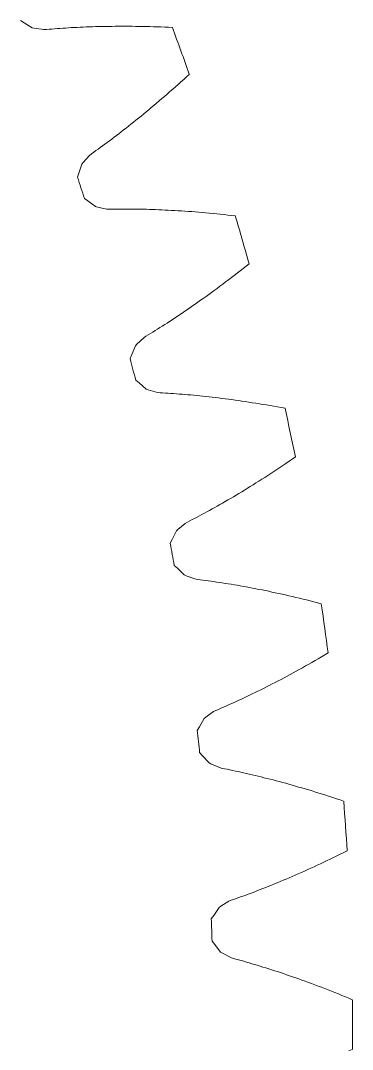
# Model space of a CAD drawing. Header units: millimetres. Extents: x 278858 to 279223, y 218711 to 219074.
# Drawn here: x 279041.9 to 279047.27, y 218815.43 to 218832.05 of the extents above; entities that cross this region are included whole.
import ezdxf

# ---------------------------------------------------------------- set-up
doc = ezdxf.new("R2010")
doc.units = ezdxf.units.MM
doc.header["$LTSCALE"] = 2
doc.layers.add('AM_9', color=251, linetype='Continuous', lineweight=15)

msp = doc.modelspace()

# ---------------------------------------------------------------- linework, layer by layer
at = {"layer": 'AM_9'}
for p, q in [((279041.963, 218832.014), (279041.903, 218832.049)), ((279042.093, 218831.933), (279041.963, 218832.014)), ((279042.125, 218831.925), (279042.093, 218831.933)), ((279042.277, 218831.905), (279042.125, 218831.925)), ((279042.321, 218831.906), (279042.277, 218831.905)), ((279042.363, 218831.91), (279042.321, 218831.906)), ((279042.407, 218831.913), (279042.363, 218831.91)), ((279042.45, 218831.917), (279042.407, 218831.913)), ((279042.494, 218831.92), (279042.45, 218831.917)), ((279042.539, 218831.923), (279042.494, 218831.92)), ((279042.585, 218831.926), (279042.539, 218831.923)), ((279042.63, 218831.929), (279042.585, 218831.926)), ((279042.677, 218831.932), (279042.63, 218831.929)), ((279042.723, 218831.935), (279042.677, 218831.932)), ((279042.771, 218831.937), (279042.723, 218831.935)), ((279042.818, 218831.94), (279042.771, 218831.937)), ((279042.867, 218831.942), (279042.818, 218831.94)), ((279042.915, 218831.944), (279042.867, 218831.942)), ((279042.965, 218831.946), (279042.915, 218831.944)), ((279043.014, 218831.948), (279042.965, 218831.946)), ((279043.065, 218831.95), (279043.014, 218831.948)), ((279043.115, 218831.951), (279043.065, 218831.95)), ((279043.167, 218831.953), (279043.115, 218831.951)), ((279043.219, 218831.954), (279043.167, 218831.953)), ((279043.271, 218831.955), (279043.219, 218831.954)), ((279043.324, 218831.956), (279043.271, 218831.955)), ((279043.377, 218831.956), (279043.324, 218831.956)), ((279043.431, 218831.957), (279043.377, 218831.956)), ((279043.485, 218831.957), (279043.431, 218831.957)), ((279043.54, 218831.957), (279043.485, 218831.957)), ((279043.595, 218831.957), (279043.54, 218831.957)), ((279043.651, 218831.957), (279043.595, 218831.957)), ((279043.707, 218831.957), (279043.651, 218831.957)), ((279043.764, 218831.956), (279043.707, 218831.957)), ((279043.821, 218831.955), (279043.764, 218831.956)), ((279043.879, 218831.954), (279043.821, 218831.955)), ((279043.937, 218831.953), (279043.879, 218831.954)), ((279043.995, 218831.952), (279043.937, 218831.953)), ((279044.055, 218831.95), (279043.995, 218831.952)), ((279044.114, 218831.948), (279044.055, 218831.95)), ((279044.174, 218831.946), (279044.114, 218831.948)), ((279044.235, 218831.944), (279044.174, 218831.946)), ((279044.296, 218831.941), (279044.235, 218831.944)), ((279044.358, 218831.938), (279044.296, 218831.941)), ((279044.587, 218831.141), (279044.633, 218831.183)), ((279044.408, 218830.979), (279044.452, 218831.019)), ((279044.452, 218831.019), (279044.497, 218831.059)), ((279044.497, 218831.059), (279044.542, 218831.1)), ((279044.542, 218831.1), (279044.587, 218831.141)), ((279044.232, 218830.825), (279044.276, 218830.863)), ((279044.276, 218830.863), (279044.32, 218830.901)), ((279044.32, 218830.901), (279044.364, 218830.94)), ((279044.364, 218830.94), (279044.408, 218830.979)), ((279044.018, 218830.643), (279044.06, 218830.678)), ((279044.06, 218830.678), (279044.103, 218830.714)), ((279044.103, 218830.714), (279044.146, 218830.751)), ((279044.146, 218830.751), (279044.189, 218830.788)), ((279044.189, 218830.788), (279044.232, 218830.825)), ((279043.811, 218830.472), (279043.852, 218830.505)), ((279043.852, 218830.505), (279043.893, 218830.539)), ((279043.893, 218830.539), (279043.934, 218830.573)), ((279043.934, 218830.573), (279043.976, 218830.608)), ((279043.976, 218830.608), (279044.018, 218830.643)), ((279043.61, 218830.312), (279043.649, 218830.343)), ((279043.649, 218830.343), (279043.689, 218830.375)), ((279043.689, 218830.375), (279043.729, 218830.407)), ((279043.729, 218830.407), (279043.77, 218830.439)), ((279043.77, 218830.439), (279043.811, 218830.472)), ((279043.378, 218830.135), (279043.416, 218830.164)), ((279043.416, 218830.164), (279043.454, 218830.193)), ((279043.454, 218830.193), (279043.493, 218830.222)), ((279043.493, 218830.222), (279043.531, 218830.252)), ((279043.531, 218830.252), (279043.57, 218830.282)), ((279043.57, 218830.282), (279043.61, 218830.312)), ((279043.157, 218829.974), (279043.193, 218829.999)), ((279043.193, 218829.999), (279043.23, 218830.026)), ((279043.23, 218830.026), (279043.266, 218830.053)), ((279043.266, 218830.053), (279043.303, 218830.08)), ((279043.303, 218830.08), (279043.341, 218830.107)), ((279043.341, 218830.107), (279043.378, 218830.135)), ((279042.914, 218829.758), (279043.017, 218829.872)), ((279043.017, 218829.872), (279043.051, 218829.898)), ((279043.051, 218829.898), (279043.086, 218829.923)), ((279043.086, 218829.923), (279043.122, 218829.948)), ((279043.122, 218829.948), (279043.157, 218829.974)), ((279042.847, 218829.585), (279042.894, 218829.731)), ((279042.894, 218829.731), (279042.914, 218829.758)), ((279042.823, 218829.52), (279042.847, 218829.585)), ((279042.993, 218829.136), (279042.935, 218829.176)), ((279043.117, 218829.046), (279042.993, 218829.136)), ((279043.148, 218829.036), (279043.117, 218829.046)), ((279043.299, 218829.005), (279043.148, 218829.036)), ((279043.342, 218829.003), (279043.299, 218829.005)), ((279043.385, 218829.004), (279043.342, 218829.003)), ((279043.428, 218829.005), (279043.385, 218829.004)), ((279043.472, 218829.005), (279043.428, 218829.005)), ((279043.517, 218829.005), (279043.472, 218829.005)), ((279043.561, 218829.005), (279043.517, 218829.005)), ((279043.607, 218829.005), (279043.561, 218829.005)), ((279043.653, 218829.005), (279043.607, 218829.005)), ((279043.699, 218829.004), (279043.653, 218829.005)), ((279043.746, 218829.004), (279043.699, 218829.004)), ((279043.793, 218829.003), (279043.746, 218829.004)), ((279043.841, 218829.002), (279043.793, 218829.003)), ((279043.889, 218829.001), (279043.841, 218829.002)), ((279043.938, 218829), (279043.889, 218829.001)), ((279043.987, 218828.998), (279043.938, 218829)), ((279044.037, 218828.997), (279043.987, 218828.998)), ((279044.087, 218828.995), (279044.037, 218828.997)), ((279044.138, 218828.993), (279044.087, 218828.995)), ((279044.189, 218828.991), (279044.138, 218828.993)), ((279044.241, 218828.988), (279044.189, 218828.991)), ((279044.293, 218828.986), (279044.241, 218828.988)), ((279044.346, 218828.983), (279044.293, 218828.986)), ((279044.399, 218828.98), (279044.346, 218828.983)), ((279044.453, 218828.977), (279044.399, 218828.98)), ((279044.507, 218828.973), (279044.453, 218828.977)), ((279044.562, 218828.97), (279044.507, 218828.973)), ((279044.617, 218828.966), (279044.562, 218828.97)), ((279044.672, 218828.962), (279044.617, 218828.966)), ((279044.729, 218828.957), (279044.672, 218828.962)), ((279044.785, 218828.953), (279044.729, 218828.957)), ((279044.842, 218828.948), (279044.785, 218828.953)), ((279044.9, 218828.943), (279044.842, 218828.948)), ((279044.958, 218828.937), (279044.9, 218828.943)), ((279045.016, 218828.932), (279044.958, 218828.937)), ((279045.075, 218828.926), (279045.016, 218828.932)), ((279045.134, 218828.92), (279045.075, 218828.926)), ((279045.194, 218828.914), (279045.134, 218828.92)), ((279045.255, 218828.907), (279045.194, 218828.914)), ((279045.315, 218828.9), (279045.255, 218828.907)), ((279045.377, 218828.893), (279045.315, 218828.9)), ((279045.407, 218827.97), (279045.454, 218828.007)), ((279045.454, 218828.007), (279045.502, 218828.045)), ((279045.502, 218828.045), (279045.55, 218828.083)), ((279045.55, 218828.083), (279045.598, 218828.121)), ((279045.22, 218827.826), (279045.266, 218827.862)), ((279045.266, 218827.862), (279045.313, 218827.897)), ((279045.313, 218827.897), (279045.36, 218827.933)), ((279045.36, 218827.933), (279045.407, 218827.97)), ((279044.992, 218827.657), (279045.037, 218827.69)), ((279045.037, 218827.69), (279045.082, 218827.723)), ((279045.082, 218827.723), (279045.128, 218827.757)), ((279045.128, 218827.757), (279045.174, 218827.792)), ((279045.174, 218827.792), (279045.22, 218827.826)), ((279044.772, 218827.499), (279044.815, 218827.53)), ((279044.815, 218827.53), (279044.859, 218827.561)), ((279044.859, 218827.561), (279044.903, 218827.593)), ((279044.903, 218827.593), (279044.947, 218827.625)), ((279044.947, 218827.625), (279044.992, 218827.657)), ((279044.517, 218827.324), (279044.559, 218827.352)), ((279044.559, 218827.352), (279044.601, 218827.38)), ((279044.601, 218827.38), (279044.643, 218827.409)), ((279044.643, 218827.409), (279044.685, 218827.439)), ((279044.685, 218827.439), (279044.728, 218827.469)), ((279044.728, 218827.469), (279044.772, 218827.499)), ((279044.274, 218827.163), (279044.313, 218827.189)), ((279044.313, 218827.189), (279044.353, 218827.215)), ((279044.353, 218827.215), (279044.394, 218827.242)), ((279044.394, 218827.242), (279044.435, 218827.268)), ((279044.435, 218827.268), (279044.476, 218827.296)), ((279044.476, 218827.296), (279044.517, 218827.324)), ((279044.005, 218826.994), (279044.042, 218827.017)), ((279044.042, 218827.017), (279044.08, 218827.041)), ((279044.08, 218827.041), (279044.118, 218827.064)), ((279044.118, 218827.064), (279044.156, 218827.088)), ((279044.156, 218827.088), (279044.195, 218827.113)), ((279044.195, 218827.113), (279044.234, 218827.138)), ((279044.234, 218827.138), (279044.274, 218827.163)), ((279043.784, 218826.819), (279043.895, 218826.925)), ((279043.895, 218826.925), (279043.931, 218826.95)), ((279043.931, 218826.95), (279043.968, 218826.972)), ((279043.968, 218826.972), (279044.005, 218826.994)), ((279043.705, 218826.652), (279043.763, 218826.794)), ((279043.763, 218826.794), (279043.784, 218826.819)), ((279043.677, 218826.588), (279043.705, 218826.652)), ((279043.819, 218826.194), (279043.765, 218826.237)), ((279043.937, 218826.095), (279043.819, 218826.194)), ((279043.968, 218826.083), (279043.937, 218826.095)), ((279044.116, 218826.041), (279043.968, 218826.083)), ((279044.159, 218826.037), (279044.116, 218826.041)), ((279044.201, 218826.034), (279044.159, 218826.037)), ((279044.245, 218826.032), (279044.201, 218826.034)), ((279044.289, 218826.029), (279044.245, 218826.032)), ((279044.333, 218826.026), (279044.289, 218826.029)), ((279044.378, 218826.023), (279044.333, 218826.026)), ((279044.423, 218826.02), (279044.378, 218826.023)), ((279044.469, 218826.016), (279044.423, 218826.02)), ((279044.515, 218826.013), (279044.469, 218826.016)), ((279044.561, 218826.009), (279044.515, 218826.013)), ((279044.609, 218826.005), (279044.561, 218826.009)), ((279044.656, 218826.001), (279044.609, 218826.005)), ((279044.704, 218825.996), (279044.656, 218826.001)), ((279044.753, 218825.991), (279044.704, 218825.996)), ((279044.802, 218825.987), (279044.753, 218825.991)), ((279044.852, 218825.981), (279044.802, 218825.987)), ((279044.902, 218825.976), (279044.852, 218825.981)), ((279044.952, 218825.971), (279044.902, 218825.976)), ((279045.003, 218825.965), (279044.952, 218825.971)), ((279045.055, 218825.959), (279045.003, 218825.965)), ((279045.106, 218825.953), (279045.055, 218825.959)), ((279045.159, 218825.946), (279045.106, 218825.953)), ((279045.212, 218825.939), (279045.159, 218825.946)), ((279045.265, 218825.932), (279045.212, 218825.939)), ((279045.319, 218825.925), (279045.265, 218825.932)), ((279045.373, 218825.918), (279045.319, 218825.925)), ((279045.428, 218825.91), (279045.373, 218825.918)), ((279045.483, 218825.902), (279045.428, 218825.91)), ((279045.538, 218825.894), (279045.483, 218825.902)), ((279045.595, 218825.885), (279045.538, 218825.894)), ((279045.651, 218825.876), (279045.595, 218825.885)), ((279045.708, 218825.867), (279045.651, 218825.876)), ((279045.766, 218825.858), (279045.708, 218825.867)), ((279045.824, 218825.849), (279045.766, 218825.858)), ((279045.882, 218825.839), (279045.824, 218825.849)), ((279045.941, 218825.828), (279045.882, 218825.839)), ((279046, 218825.818), (279045.941, 218825.828)), ((279046.06, 218825.807), (279046, 218825.818)), ((279046.12, 218825.796), (279046.06, 218825.807)), ((279046.181, 218825.785), (279046.12, 218825.796)), ((279046.097, 218824.828), (279046.146, 218824.862)), ((279046.146, 218824.862), (279046.196, 218824.895)), ((279046.196, 218824.895), (279046.246, 218824.929)), ((279046.246, 218824.929), (279046.297, 218824.964)), ((279046.297, 218824.964), (279046.348, 218824.999)), ((279045.853, 218824.669), (279045.901, 218824.7)), ((279045.901, 218824.7), (279045.95, 218824.731)), ((279045.95, 218824.731), (279045.998, 218824.763)), ((279045.998, 218824.763), (279046.047, 218824.796)), ((279046.047, 218824.796), (279046.097, 218824.828)), ((279045.571, 218824.492), (279045.617, 218824.52)), ((279045.617, 218824.52), (279045.664, 218824.549)), ((279045.664, 218824.549), (279045.711, 218824.579)), ((279045.711, 218824.579), (279045.758, 218824.608)), ((279045.758, 218824.608), (279045.805, 218824.638)), ((279045.805, 218824.638), (279045.853, 218824.669)), ((279045.301, 218824.33), (279045.345, 218824.356)), ((279045.345, 218824.356), (279045.39, 218824.382)), ((279045.39, 218824.382), (279045.435, 218824.409)), ((279045.435, 218824.409), (279045.48, 218824.436)), ((279045.48, 218824.436), (279045.525, 218824.464)), ((279045.525, 218824.464), (279045.571, 218824.492)), ((279045.001, 218824.159), (279045.043, 218824.182)), ((279045.043, 218824.182), (279045.085, 218824.206)), ((279045.085, 218824.206), (279045.127, 218824.23)), ((279045.127, 218824.23), (279045.17, 218824.254)), ((279045.17, 218824.254), (279045.213, 218824.279)), ((279045.213, 218824.279), (279045.257, 218824.304)), ((279045.257, 218824.304), (279045.301, 218824.33)), ((279044.718, 218824.006), (279044.758, 218824.027)), ((279044.758, 218824.027), (279044.797, 218824.048)), ((279044.797, 218824.048), (279044.837, 218824.069)), ((279044.837, 218824.069), (279044.878, 218824.091)), ((279044.878, 218824.091), (279044.918, 218824.113)), ((279044.918, 218824.113), (279044.96, 218824.136)), ((279044.96, 218824.136), (279045.001, 218824.159)), ((279044.447, 218823.827), (279044.566, 218823.925)), ((279044.566, 218823.925), (279044.603, 218823.947)), ((279044.603, 218823.947), (279044.641, 218823.966)), ((279044.641, 218823.966), (279044.68, 218823.986)), ((279044.68, 218823.986), (279044.718, 218824.006)), ((279044.357, 218823.665), (279044.424, 218823.803)), ((279044.424, 218823.803), (279044.447, 218823.827)), ((279044.325, 218823.604), (279044.357, 218823.665)), ((279044.439, 218823.2), (279044.387, 218823.247)), ((279044.549, 218823.094), (279044.439, 218823.2)), ((279044.579, 218823.08), (279044.549, 218823.094)), ((279044.724, 218823.028), (279044.579, 218823.08)), ((279044.766, 218823.02), (279044.724, 218823.028)), ((279044.809, 218823.015), (279044.766, 218823.02)), ((279044.852, 218823.009), (279044.809, 218823.015)), ((279044.895, 218823.003), (279044.852, 218823.009)), ((279044.939, 218822.997), (279044.895, 218823.003)), ((279044.984, 218822.991), (279044.939, 218822.997)), ((279045.029, 218822.985), (279044.984, 218822.991)), ((279045.074, 218822.978), (279045.029, 218822.985)), ((279045.12, 218822.971), (279045.074, 218822.978)), ((279045.166, 218822.964), (279045.12, 218822.971)), ((279045.213, 218822.957), (279045.166, 218822.964)), ((279045.26, 218822.949), (279045.213, 218822.957)), ((279045.308, 218822.942), (279045.26, 218822.949)), ((279045.356, 218822.934), (279045.308, 218822.942)), ((279045.405, 218822.925), (279045.356, 218822.934)), ((279045.454, 218822.917), (279045.405, 218822.925)), ((279045.503, 218822.908), (279045.454, 218822.917)), ((279045.553, 218822.899), (279045.503, 218822.908)), ((279045.604, 218822.89), (279045.553, 218822.899)), ((279045.655, 218822.88), (279045.604, 218822.89)), ((279045.706, 218822.87), (279045.655, 218822.88)), ((279045.758, 218822.86), (279045.706, 218822.87)), ((279045.81, 218822.85), (279045.758, 218822.86)), ((279045.863, 218822.839), (279045.81, 218822.85)), ((279045.916, 218822.828), (279045.863, 218822.839)), ((279045.969, 218822.817), (279045.916, 218822.828)), ((279046.023, 218822.805), (279045.969, 218822.817)), ((279046.078, 218822.793), (279046.023, 218822.805)), ((279046.133, 218822.781), (279046.078, 218822.793)), ((279046.188, 218822.769), (279046.133, 218822.781)), ((279046.244, 218822.756), (279046.188, 218822.769)), ((279046.3, 218822.743), (279046.244, 218822.756)), ((279046.357, 218822.73), (279046.3, 218822.743)), ((279046.414, 218822.716), (279046.357, 218822.73)), ((279046.472, 218822.702), (279046.414, 218822.716)), ((279046.529, 218822.688), (279046.472, 218822.702)), ((279046.588, 218822.674), (279046.529, 218822.688)), ((279046.647, 218822.659), (279046.588, 218822.674)), ((279046.706, 218822.643), (279046.647, 218822.659)), ((279046.766, 218822.628), (279046.706, 218822.643)), ((279046.615, 218821.68), (279046.667, 218821.709)), ((279046.667, 218821.709), (279046.719, 218821.739)), ((279046.719, 218821.739), (279046.772, 218821.77)), ((279046.772, 218821.77), (279046.824, 218821.801)), ((279046.824, 218821.801), (279046.878, 218821.832)), ((279046.311, 218821.51), (279046.361, 218821.538)), ((279046.361, 218821.538), (279046.411, 218821.565)), ((279046.411, 218821.565), (279046.462, 218821.593)), ((279046.462, 218821.593), (279046.513, 218821.622)), ((279046.513, 218821.622), (279046.564, 218821.65)), ((279046.564, 218821.65), (279046.615, 218821.68)), ((279045.972, 218821.331), (279046.02, 218821.356)), ((279046.02, 218821.356), (279046.068, 218821.381)), ((279046.068, 218821.381), (279046.116, 218821.406)), ((279046.116, 218821.406), (279046.164, 218821.431)), ((279046.164, 218821.431), (279046.213, 218821.457)), ((279046.213, 218821.457), (279046.262, 218821.484)), ((279046.262, 218821.484), (279046.311, 218821.51)), ((279045.651, 218821.171), (279045.696, 218821.193)), ((279045.696, 218821.193), (279045.741, 218821.215)), ((279045.741, 218821.215), (279045.787, 218821.238)), ((279045.787, 218821.238), (279045.833, 218821.26)), ((279045.833, 218821.26), (279045.879, 218821.284)), ((279045.879, 218821.284), (279045.925, 218821.307)), ((279045.925, 218821.307), (279045.972, 218821.331)), ((279045.306, 218821.01), (279045.348, 218821.029)), ((279045.348, 218821.029), (279045.39, 218821.048)), ((279045.39, 218821.048), (279045.433, 218821.068)), ((279045.433, 218821.068), (279045.476, 218821.088)), ((279045.476, 218821.088), (279045.519, 218821.108)), ((279045.519, 218821.108), (279045.563, 218821.129)), ((279045.563, 218821.129), (279045.607, 218821.15)), ((279045.607, 218821.15), (279045.651, 218821.171)), ((279044.9, 218820.795), (279045.025, 218820.885)), ((279045.025, 218820.885), (279045.064, 218820.904)), ((279045.064, 218820.904), (279045.103, 218820.921)), ((279045.103, 218820.921), (279045.143, 218820.938)), ((279045.143, 218820.938), (279045.183, 218820.956)), ((279045.183, 218820.956), (279045.224, 218820.974)), ((279045.224, 218820.974), (279045.265, 218820.992)), ((279045.265, 218820.992), (279045.306, 218821.01)), ((279044.798, 218820.641), (279044.875, 218820.774)), ((279044.875, 218820.774), (279044.9, 218820.795)), ((279044.762, 218820.582), (279044.798, 218820.641)), ((279044.848, 218820.171), (279044.8, 218820.221)), ((279044.951, 218820.057), (279044.848, 218820.171)), ((279044.979, 218820.041), (279044.951, 218820.057)), ((279045.12, 218819.979), (279044.979, 218820.041)), ((279045.162, 218819.968), (279045.12, 218819.979)), ((279045.204, 218819.96), (279045.162, 218819.968)), ((279045.247, 218819.952), (279045.204, 218819.96)), ((279045.29, 218819.943), (279045.247, 218819.952)), ((279045.333, 218819.934), (279045.29, 218819.943)), ((279045.377, 218819.925), (279045.333, 218819.934)), ((279045.421, 218819.915), (279045.377, 218819.925)), ((279045.466, 218819.905), (279045.421, 218819.915)), ((279045.511, 218819.895), (279045.466, 218819.905)), ((279045.557, 218819.885), (279045.511, 218819.895)), ((279045.603, 218819.874), (279045.557, 218819.885)), ((279045.65, 218819.864), (279045.603, 218819.874)), ((279045.697, 218819.852), (279045.65, 218819.864)), ((279045.744, 218819.841), (279045.697, 218819.852)), ((279045.792, 218819.829), (279045.744, 218819.841)), ((279045.84, 218819.817), (279045.792, 218819.829)), ((279045.889, 218819.805), (279045.84, 218819.817)), ((279045.939, 218819.793), (279045.889, 218819.805)), ((279045.988, 218819.78), (279045.939, 218819.793)), ((279046.038, 218819.767), (279045.988, 218819.78)), ((279046.089, 218819.753), (279046.038, 218819.767)), ((279046.14, 218819.74), (279046.089, 218819.753)), ((279046.191, 218819.726), (279046.14, 218819.74)), ((279046.243, 218819.711), (279046.191, 218819.726)), ((279046.295, 218819.697), (279046.243, 218819.711)), ((279046.348, 218819.682), (279046.295, 218819.697)), ((279046.401, 218819.666), (279046.348, 218819.682)), ((279046.455, 218819.651), (279046.401, 218819.666)), ((279046.509, 218819.635), (279046.455, 218819.651)), ((279046.563, 218819.619), (279046.509, 218819.635)), ((279046.618, 218819.602), (279046.563, 218819.619)), ((279046.673, 218819.585), (279046.618, 218819.602)), ((279046.728, 218819.568), (279046.673, 218819.585)), ((279046.784, 218819.551), (279046.728, 218819.568)), ((279046.841, 218819.533), (279046.784, 218819.551)), ((279046.898, 218819.514), (279046.841, 218819.533)), ((279046.955, 218819.496), (279046.898, 218819.514)), ((279047.013, 218819.477), (279046.955, 218819.496)), ((279047.071, 218819.458), (279047.013, 218819.477)), ((279047.129, 218819.438), (279047.071, 218819.458)), ((279046.913, 218818.502), (279046.967, 218818.528)), ((279046.967, 218818.528), (279047.021, 218818.555)), ((279047.021, 218818.555), (279047.075, 218818.581)), ((279047.075, 218818.581), (279047.13, 218818.609)), ((279047.13, 218818.609), (279047.185, 218818.636)), ((279046.598, 218818.355), (279046.65, 218818.378)), ((279046.65, 218818.378), (279046.702, 218818.402)), ((279046.702, 218818.402), (279046.754, 218818.427)), ((279046.754, 218818.427), (279046.807, 218818.452)), ((279046.807, 218818.452), (279046.86, 218818.477)), ((279046.86, 218818.477), (279046.913, 218818.502)), ((279046.199, 218818.179), (279046.247, 218818.2)), ((279046.247, 218818.2), (279046.296, 218818.221)), ((279046.296, 218818.221), (279046.346, 218818.242)), ((279046.346, 218818.242), (279046.395, 218818.264)), ((279046.395, 218818.264), (279046.446, 218818.286)), ((279046.446, 218818.286), (279046.496, 218818.309)), ((279046.496, 218818.309), (279046.547, 218818.331)), ((279046.547, 218818.331), (279046.598, 218818.355)), ((279045.779, 218818.009), (279045.824, 218818.026)), ((279045.824, 218818.026), (279045.87, 218818.044)), ((279045.87, 218818.044), (279045.916, 218818.062)), ((279045.916, 218818.062), (279045.962, 218818.081)), ((279045.962, 218818.081), (279046.009, 218818.1)), ((279046.009, 218818.1), (279046.056, 218818.119)), ((279046.056, 218818.119), (279046.103, 218818.139)), ((279046.103, 218818.139), (279046.151, 218818.159)), ((279046.151, 218818.159), (279046.199, 218818.179)), ((279045.352, 218817.851), (279045.392, 218817.865)), ((279045.392, 218817.865), (279045.434, 218817.88)), ((279045.434, 218817.88), (279045.476, 218817.895)), ((279045.476, 218817.895), (279045.518, 218817.91)), ((279045.518, 218817.91), (279045.56, 218817.926)), ((279045.56, 218817.926), (279045.603, 218817.942)), ((279045.603, 218817.942), (279045.647, 218817.958)), ((279045.647, 218817.958), (279045.691, 218817.975)), ((279045.691, 218817.975), (279045.735, 218817.992)), ((279045.735, 218817.992), (279045.779, 218818.009)), ((279045.028, 218817.593), (279045.114, 218817.72)), ((279045.114, 218817.72), (279045.14, 218817.74)), ((279045.14, 218817.74), (279045.271, 218817.821)), ((279045.271, 218817.821), (279045.311, 218817.837)), ((279045.311, 218817.837), (279045.352, 218817.851)), ((279044.988, 218817.536), (279045.028, 218817.593)), ((279045.044, 218817.121), (279045, 218817.174)), ((279045.139, 218817), (279045.044, 218817.121)), ((279045.167, 218816.982), (279045.139, 218817)), ((279045.303, 218816.91), (279045.167, 218816.982)), ((279045.344, 218816.897), (279045.303, 218816.91)), ((279045.385, 218816.885), (279045.344, 218816.897)), ((279045.427, 218816.874), (279045.385, 218816.885)), ((279045.469, 218816.862), (279045.427, 218816.874)), ((279045.512, 218816.85), (279045.469, 218816.862)), ((279045.555, 218816.838), (279045.512, 218816.85)), ((279045.599, 218816.825), (279045.555, 218816.838)), ((279045.643, 218816.812), (279045.599, 218816.825)), ((279045.687, 218816.799), (279045.643, 218816.812)), ((279045.732, 218816.786), (279045.687, 218816.799)), ((279045.777, 218816.772), (279045.732, 218816.786)), ((279045.823, 218816.758), (279045.777, 218816.772)), ((279045.869, 218816.744), (279045.823, 218816.758)), ((279045.916, 218816.729), (279045.869, 218816.744)), ((279045.963, 218816.714), (279045.916, 218816.729)), ((279046.01, 218816.699), (279045.963, 218816.714)), ((279046.058, 218816.683), (279046.01, 218816.699)), ((279046.106, 218816.667), (279046.058, 218816.683)), ((279046.155, 218816.651), (279046.106, 218816.667)), ((279046.204, 218816.634), (279046.155, 218816.651)), ((279046.253, 218816.617), (279046.204, 218816.634)), ((279046.303, 218816.6), (279046.253, 218816.617)), ((279046.354, 218816.583), (279046.303, 218816.6)), ((279046.404, 218816.565), (279046.354, 218816.583)), ((279046.455, 218816.547), (279046.404, 218816.565)), ((279046.507, 218816.528), (279046.455, 218816.547)), ((279046.559, 218816.509), (279046.507, 218816.528)), ((279046.611, 218816.49), (279046.559, 218816.509)), ((279046.664, 218816.47), (279046.611, 218816.49)), ((279046.717, 218816.45), (279046.664, 218816.47)), ((279046.77, 218816.43), (279046.717, 218816.45)), ((279046.824, 218816.409), (279046.77, 218816.43)), ((279046.879, 218816.388), (279046.824, 218816.409)), ((279046.933, 218816.367), (279046.879, 218816.388)), ((279046.988, 218816.345), (279046.933, 218816.367)), ((279047.044, 218816.323), (279046.988, 218816.345)), ((279047.1, 218816.3), (279047.044, 218816.323)), ((279047.156, 218816.277), (279047.1, 218816.3)), ((279047.212, 218816.254), (279047.156, 218816.277)), ((279047.269, 218816.23), (279047.212, 218816.254)), ((279047.212, 218815.403), (279047.269, 218815.427))]:
    msp.add_line(p, q, dxfattribs=at)
for radius, start, end in [(46, 19.4996, 20.5004), (43.75, 17.7628, 18.2372), (46, 15.4996, 16.5004), (43.75, 13.7628, 14.2372), (46, 11.4996, 12.5004), (43.75, 9.7628, 10.2372), (46, 7.4996, 8.5004), (43.75, 5.7628, 6.2372), (46, 3.4996, 4.5004), (43.75, 1.7628, 2.2372), (46, 359.4996, 0.5004)]:
    msp.add_arc((279001.271, 218815.828), radius, start, end, dxfattribs=at)

doc.saveas('drawing.dxf')
